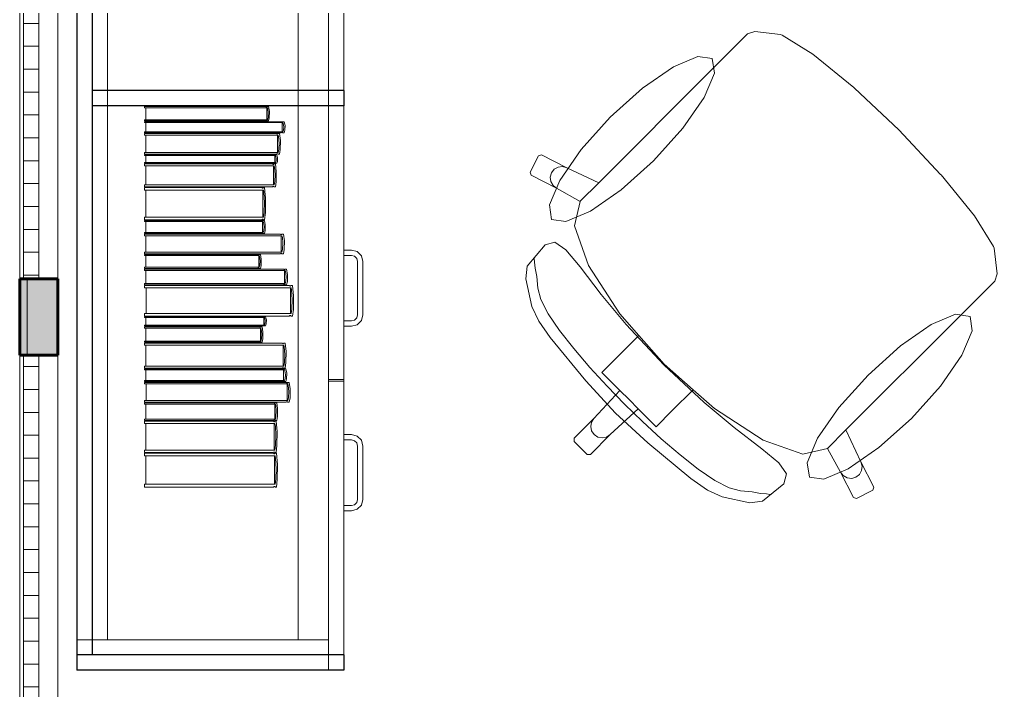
# Model space of a CAD drawing. Header units: inches. Extents: x -19 to 5698, y -728 to 92.
# Drawn here: x 219.22 to 220.517, y 13.586 to 14.465 of the extents above; entities that cross this region are included whole.
import ezdxf

# ---------------------------------------------------------------- set-up
doc = ezdxf.new("R2010")
doc.units = ezdxf.units.IN
doc.header["$MEASUREMENT"] = 0
doc.set_wipeout_variables(frame=1)
doc.linetypes.add('Wipeout_Contour', pattern=[1, 0, -1])
for name, color, linetype in [('02 _ ARQ _ ZON _ Espacio.3D', 7, 'Continuous'), ('Acabado - Muros', 7, 'Continuous'), ('Interior - Mobiliario', 7, 'Continuous')]:
    doc.layers.add(name, color=color, linetype=linetype)
pattern_1 = [(0, (185.000038, 1e-08), (0, 0.030000001), [])]

msp = doc.modelspace()

# ---------------------------------------------------------------- linework, layer by layer
at = {"layer": '02 _ ARQ _ ZON _ Espacio.3D', "color": 254, "linetype": 'Continuous', "lineweight": 0, "flags": 128}
msp.add_lwpolyline([(212.17, 7.7005), (212.2252, 7.7005), (212.225, 6.2005), (216.8495, 6.1997), (216.8495, 7.6997), (217.0795, 7.6996), (217.0796, 7.6996), (217.0795, 7.35), (219.2295, 7.35), (219.2295, 17.15), (215.57, 17.15), (215.57, 16.9), (215.57, 16.5), (215.07, 16.5), (215.07, 16.9), (215.07, 17.3496), (212.17, 17.3496)], close=True, dxfattribs=at)
msp.add_lwpolyline([(229.07, 16.9), (228.27, 16.9), (228.27, 17.35), (222.6196, 17.35), (222.6196, 17.15), (222.6196, 16.5), (222.0196, 16.5), (222.0196, 17.15), (219.27, 17.15), (219.27, 7.35), (221.87, 7.35), (221.87, 7.7), (222.07, 7.7), (222.07, 8.1), (222.57, 8.1), (222.57, 7.7), (222.77, 7.7), (222.77, 7.2), (222.27, 7.2), (222.27, 4.9463)], dxfattribs=at)
at = {"layer": 'Interior - Mobiliario', "color": 175, "linetype": 'Continuous', "lineweight": 13}
for p, q in [((219.315, 15.0919), (219.315, 13.6319)), ((219.625, 13.6319), (219.625, 15.0919)), ((220.1744, 14.4465), (220.1524, 14.4245)), ((220.1837, 14.4494), (220.1744, 14.4465)), ((220.2176, 14.4454), (220.1837, 14.4494)), ((220.2197, 14.4445), (220.2176, 14.4454)), ((220.2598, 14.4196), (220.2197, 14.4445)), ((220.1524, 14.4245), (220.1269, 14.399)), ((220.3134, 14.376), (220.2598, 14.4196)), ((220.1269, 14.399), (219.9791, 14.2512)), ((220.3143, 14.3753), (220.3134, 14.376)), ((220.3726, 14.3205), (220.3143, 14.3753)), ((219.5455, 14.3365), (219.5447, 14.3337)), ((219.5459, 14.3422), (219.5455, 14.3365)), ((219.5463, 14.3322), (219.5472, 14.3363)), ((219.5472, 14.3363), (219.5474, 14.3446)), ((219.5447, 14.3337), (219.3837, 14.3337)), ((219.3837, 14.3337), (219.3837, 14.3322)), ((219.3837, 14.3322), (219.5428, 14.3322)), ((219.5626, 14.3312), (219.3837, 14.3312)), ((219.3837, 14.3312), (219.3837, 14.3301)), ((219.3837, 14.3301), (219.5648, 14.3301)), ((219.3855, 14.3301), (219.3855, 14.3179)), ((219.5428, 14.3322), (219.5429, 14.3323)), ((219.5429, 14.3323), (219.5431, 14.3324)), ((219.5431, 14.3324), (219.5433, 14.3325)), ((219.5433, 14.3325), (219.5436, 14.3325)), ((219.5436, 14.3325), (219.5438, 14.3325)), ((219.5438, 14.3325), (219.5441, 14.3325)), ((219.5441, 14.3325), (219.5443, 14.3324)), ((219.5443, 14.3324), (219.5445, 14.3323)), ((219.5445, 14.3323), (219.5446, 14.3322)), ((219.5446, 14.3322), (219.5463, 14.3322)), ((219.5627, 14.3312), (219.5626, 14.3312)), ((219.5629, 14.3311), (219.5627, 14.3312)), ((219.5632, 14.331), (219.5629, 14.3311)), ((219.5634, 14.331), (219.5632, 14.331)), ((219.5637, 14.331), (219.5634, 14.331)), ((219.564, 14.331), (219.5637, 14.331)), ((219.5639, 14.3179), (219.5639, 14.3301)), ((219.5642, 14.3311), (219.564, 14.331)), ((219.5645, 14.3311), (219.5642, 14.3311)), ((219.5646, 14.3312), (219.5645, 14.3311)), ((219.5666, 14.3312), (219.5646, 14.3312)), ((219.5648, 14.3301), (219.5653, 14.329)), ((219.5653, 14.329), (219.5661, 14.3245)), ((219.5661, 14.3245), (219.5656, 14.32)), ((219.5678, 14.3264), (219.5666, 14.3312)), ((219.5676, 14.3199), (219.5678, 14.3264)), ((219.5648, 14.3179), (219.3837, 14.3179)), ((219.3837, 14.3179), (219.3837, 14.3167)), ((219.3837, 14.3167), (219.5626, 14.3167)), ((219.5567, 14.3157), (219.3837, 14.3157)), ((219.3837, 14.3157), (219.3837, 14.3135)), ((219.3837, 14.3135), (219.5588, 14.3135)), ((219.5579, 14.3135), (219.3854, 14.3135)), ((219.3854, 14.3135), (219.3854, 14.2909)), ((219.5568, 14.3156), (219.5567, 14.3157)), ((219.557, 14.3154), (219.5568, 14.3156)), ((219.5573, 14.3153), (219.557, 14.3154)), ((219.5575, 14.3153), (219.5573, 14.3153)), ((219.5578, 14.3153), (219.5575, 14.3153)), ((219.558, 14.3153), (219.5578, 14.3153)), ((219.5579, 14.2909), (219.5579, 14.3135)), ((219.5583, 14.3154), (219.558, 14.3153)), ((219.5585, 14.3156), (219.5583, 14.3154)), ((219.5587, 14.3157), (219.5585, 14.3156)), ((219.5606, 14.3157), (219.5587, 14.3157)), ((219.5588, 14.3135), (219.5593, 14.3115)), ((219.5593, 14.3115), (219.5601, 14.3032)), ((219.5618, 14.3067), (219.5606, 14.3157)), ((219.5626, 14.3167), (219.5627, 14.3168)), ((219.5627, 14.3168), (219.563, 14.3169)), ((219.563, 14.3169), (219.5632, 14.3169)), ((219.5632, 14.3169), (219.5635, 14.3169)), ((219.5635, 14.3169), (219.5638, 14.3169)), ((219.5638, 14.3169), (219.564, 14.3169)), ((219.564, 14.3169), (219.5643, 14.3168)), ((219.5643, 14.3168), (219.5645, 14.3168)), ((219.5645, 14.3168), (219.5646, 14.3167)), ((219.5646, 14.3167), (219.5666, 14.3167)), ((219.5656, 14.32), (219.5648, 14.3179)), ((219.5666, 14.3167), (219.5676, 14.3199)), ((220.3726, 14.3205), (220.4274, 14.2621)), ((219.5601, 14.3032), (219.5596, 14.295)), ((219.5616, 14.2947), (219.5618, 14.3067)), ((219.5588, 14.2909), (219.3837, 14.2909)), ((219.3837, 14.2909), (219.3837, 14.2888)), ((219.3837, 14.2888), (219.5567, 14.2888)), ((219.5531, 14.2878), (219.3837, 14.2878)), ((219.3837, 14.2878), (219.3837, 14.2869)), ((219.3837, 14.2869), (219.5552, 14.2869)), ((219.3854, 14.2909), (219.5579, 14.2909)), ((219.3854, 14.2869), (219.3854, 14.2775)), ((219.5532, 14.2877), (219.5531, 14.2878)), ((219.5534, 14.2877), (219.5532, 14.2877)), ((219.5537, 14.2876), (219.5534, 14.2877)), ((219.5539, 14.2876), (219.5537, 14.2876)), ((219.5542, 14.2876), (219.5539, 14.2876)), ((219.5544, 14.2876), (219.5542, 14.2876)), ((219.5543, 14.2775), (219.5543, 14.2869)), ((219.5547, 14.2876), (219.5544, 14.2876)), ((219.5549, 14.2877), (219.5547, 14.2876)), ((219.5551, 14.2878), (219.5549, 14.2877)), ((219.5569, 14.2878), (219.5551, 14.2878)), ((219.5552, 14.2869), (219.5557, 14.286)), ((219.5557, 14.286), (219.5564, 14.2826)), ((219.5567, 14.2888), (219.5568, 14.2889)), ((219.5568, 14.2889), (219.5571, 14.2891)), ((219.5581, 14.2841), (219.5569, 14.2878)), ((219.5571, 14.2891), (219.5573, 14.2892)), ((219.5573, 14.2892), (219.5576, 14.2892)), ((219.5576, 14.2892), (219.5578, 14.2892)), ((219.5578, 14.2892), (219.5581, 14.2892)), ((219.5579, 14.2791), (219.5581, 14.2841)), ((219.5581, 14.2892), (219.5583, 14.289)), ((219.5583, 14.289), (219.5586, 14.2889)), ((219.5586, 14.2889), (219.5587, 14.2888)), ((219.5587, 14.2888), (219.5606, 14.2888)), ((219.5596, 14.295), (219.5588, 14.2909)), ((219.5606, 14.2888), (219.5616, 14.2947)), ((219.9002, 14.2864), (219.8893, 14.2651)), ((219.9042, 14.2877), (219.9002, 14.2864)), ((219.9373, 14.2708), (219.9042, 14.2877)), ((219.5552, 14.2775), (219.3837, 14.2775)), ((219.3837, 14.2775), (219.3837, 14.2767)), ((219.3837, 14.2767), (219.5531, 14.2767)), ((219.5515, 14.2757), (219.3837, 14.2757)), ((219.3837, 14.2757), (219.3837, 14.2733)), ((219.3837, 14.2733), (219.5535, 14.2733)), ((219.3854, 14.2733), (219.3854, 14.2482)), ((219.5516, 14.2755), (219.5515, 14.2757)), ((219.5518, 14.2754), (219.5516, 14.2755)), ((219.552, 14.2752), (219.5518, 14.2754)), ((219.5523, 14.2752), (219.552, 14.2752)), ((219.5525, 14.2752), (219.5523, 14.2752)), ((219.5528, 14.2752), (219.5525, 14.2752)), ((219.5527, 14.2482), (219.5527, 14.2733)), ((219.553, 14.2753), (219.5528, 14.2752)), ((219.5533, 14.2755), (219.553, 14.2753)), ((219.5531, 14.2767), (219.5533, 14.2767)), ((219.5533, 14.2767), (219.5535, 14.2768)), ((219.5534, 14.2757), (219.5533, 14.2755)), ((219.5553, 14.2757), (219.5534, 14.2757)), ((219.5535, 14.2768), (219.5537, 14.2768)), ((219.5535, 14.2733), (219.5541, 14.271)), ((219.5537, 14.2768), (219.554, 14.2768)), ((219.554, 14.2768), (219.5542, 14.2768)), ((219.5541, 14.271), (219.5548, 14.2619)), ((219.5542, 14.2768), (219.5545, 14.2768)), ((219.5545, 14.2768), (219.5547, 14.2768)), ((219.5547, 14.2768), (219.555, 14.2767)), ((219.555, 14.2767), (219.5551, 14.2767)), ((219.5551, 14.2767), (219.5569, 14.2767)), ((219.556, 14.2792), (219.5552, 14.2775)), ((219.5564, 14.2657), (219.5553, 14.2757)), ((219.5564, 14.2826), (219.556, 14.2792)), ((219.5569, 14.2767), (219.5579, 14.2791)), ((219.9258, 14.2717), (219.9207, 14.2689)), ((219.9317, 14.2724), (219.9258, 14.2717)), ((219.9373, 14.2708), (219.9317, 14.2724)), ((219.9791, 14.2512), (219.9373, 14.2708)), ((219.5548, 14.2619), (219.5543, 14.2527)), ((219.5562, 14.2524), (219.5564, 14.2657)), ((219.8893, 14.2651), (219.8907, 14.261)), ((219.8907, 14.261), (219.9238, 14.244)), ((219.9171, 14.2643), (219.9156, 14.2586)), ((219.9156, 14.2586), (219.9163, 14.2528)), ((219.9207, 14.2689), (219.9171, 14.2643)), ((220.4274, 14.2621), (220.4281, 14.2613)), ((220.4281, 14.2613), (220.4717, 14.2076)), ((219.5535, 14.2482), (219.3837, 14.2482)), ((219.3837, 14.2482), (219.3837, 14.2458)), ((219.3837, 14.2458), (219.5515, 14.2458)), ((219.5376, 14.2448), (219.3837, 14.2448)), ((219.3837, 14.2448), (219.3837, 14.2414)), ((219.5377, 14.2447), (219.5376, 14.2448)), ((219.5379, 14.2444), (219.5377, 14.2447)), ((219.5393, 14.2446), (219.5391, 14.2444)), ((219.5394, 14.2448), (219.5393, 14.2446)), ((219.5411, 14.2448), (219.5394, 14.2448)), ((219.5422, 14.2308), (219.5411, 14.2448)), ((219.5515, 14.2458), (219.5516, 14.246)), ((219.5516, 14.246), (219.5519, 14.2462)), ((219.5519, 14.2462), (219.5521, 14.2463)), ((219.5521, 14.2463), (219.5523, 14.2463)), ((219.5523, 14.2463), (219.5526, 14.2463)), ((219.5526, 14.2463), (219.5528, 14.2462)), ((219.5528, 14.2462), (219.5531, 14.2461)), ((219.5531, 14.2461), (219.5533, 14.2459)), ((219.5533, 14.2459), (219.5534, 14.2458)), ((219.5534, 14.2458), (219.5553, 14.2458)), ((219.5543, 14.2527), (219.5535, 14.2482)), ((219.5553, 14.2458), (219.5562, 14.2524)), ((219.9163, 14.2528), (219.9192, 14.2477)), ((219.9192, 14.2477), (219.9238, 14.244)), ((219.9548, 14.2269), (219.9791, 14.2512)), ((219.3837, 14.2414), (219.5395, 14.2414)), ((219.3852, 14.2414), (219.3852, 14.206)), ((219.5382, 14.2442), (219.5379, 14.2444)), ((219.5384, 14.2441), (219.5382, 14.2442)), ((219.5386, 14.2441), (219.5384, 14.2441)), ((219.5388, 14.2442), (219.5386, 14.2441)), ((219.5387, 14.206), (219.5387, 14.2414)), ((219.5391, 14.2444), (219.5388, 14.2442)), ((219.5395, 14.2414), (219.54, 14.2382)), ((219.54, 14.2382), (219.5407, 14.2253)), ((219.9238, 14.244), (219.9548, 14.2267)), ((219.5407, 14.2253), (219.5403, 14.2123)), ((219.542, 14.2119), (219.5422, 14.2308)), ((219.9548, 14.2267), (219.9473, 14.1948)), ((219.9548, 14.2269), (219.9548, 14.2267)), ((219.5395, 14.206), (219.3837, 14.206)), ((219.3837, 14.206), (219.3837, 14.2026)), ((219.5403, 14.2123), (219.5395, 14.206)), ((219.5411, 14.2026), (219.542, 14.2119)), ((220.4717, 14.2076), (220.4966, 14.1676)), ((219.3837, 14.2026), (219.5376, 14.2026)), ((219.5373, 14.2016), (219.3837, 14.2016)), ((219.3837, 14.2016), (219.3837, 14.2003)), ((219.3837, 14.2003), (219.5391, 14.2003)), ((219.3852, 14.2003), (219.3852, 14.186)), ((219.5374, 14.2016), (219.5373, 14.2016)), ((219.5376, 14.2015), (219.5374, 14.2016)), ((219.5376, 14.2026), (219.5378, 14.2029)), ((219.5378, 14.2014), (219.5376, 14.2015)), ((219.5378, 14.2029), (219.538, 14.2031)), ((219.538, 14.2014), (219.5378, 14.2014)), ((219.538, 14.2031), (219.5382, 14.2033)), ((219.5382, 14.2013), (219.538, 14.2014)), ((219.5382, 14.2033), (219.5384, 14.2033)), ((219.5385, 14.2014), (219.5382, 14.2013)), ((219.5384, 14.2033), (219.5387, 14.2033)), ((219.5384, 14.186), (219.5384, 14.2003)), ((219.5387, 14.2014), (219.5385, 14.2014)), ((219.5387, 14.2033), (219.5389, 14.2032)), ((219.5389, 14.2015), (219.5387, 14.2014)), ((219.5389, 14.2032), (219.5391, 14.2031)), ((219.539, 14.2016), (219.5389, 14.2015)), ((219.5407, 14.2016), (219.539, 14.2016)), ((219.5391, 14.2031), (219.5393, 14.2028)), ((219.5391, 14.2003), (219.5396, 14.199)), ((219.5393, 14.2028), (219.5394, 14.2026)), ((219.5394, 14.2026), (219.5411, 14.2026)), ((219.5396, 14.199), (219.5403, 14.1938)), ((219.5403, 14.1938), (219.5399, 14.1886)), ((219.5418, 14.196), (219.5407, 14.2016)), ((219.5416, 14.1884), (219.5418, 14.196)), ((219.9473, 14.1948), (219.9657, 14.1428)), ((219.5391, 14.186), (219.3837, 14.186)), ((219.3837, 14.186), (219.3837, 14.1846)), ((219.3837, 14.1846), (219.5373, 14.1846)), ((219.5617, 14.1836), (219.3837, 14.1836)), ((219.3837, 14.1836), (219.3837, 14.1816)), ((219.3837, 14.1816), (219.5638, 14.1816)), ((219.3855, 14.1816), (219.3855, 14.16)), ((219.5373, 14.1846), (219.5374, 14.1847)), ((219.5374, 14.1847), (219.5376, 14.1848)), ((219.5376, 14.1848), (219.5378, 14.1849)), ((219.5378, 14.1849), (219.5381, 14.1849)), ((219.5381, 14.1849), (219.5383, 14.1849)), ((219.5383, 14.1849), (219.5385, 14.1849)), ((219.5385, 14.1849), (219.5387, 14.1848)), ((219.5387, 14.1848), (219.5389, 14.1847)), ((219.5389, 14.1847), (219.539, 14.1846)), ((219.539, 14.1846), (219.5407, 14.1846)), ((219.5399, 14.1886), (219.5391, 14.186)), ((219.5407, 14.1846), (219.5416, 14.1884)), ((219.5618, 14.1835), (219.5617, 14.1836)), ((219.562, 14.1834), (219.5618, 14.1835)), ((219.5622, 14.1833), (219.562, 14.1834)), ((219.5625, 14.1832), (219.5622, 14.1833)), ((219.5628, 14.1832), (219.5625, 14.1832)), ((219.563, 14.1833), (219.5628, 14.1832)), ((219.5629, 14.16), (219.5629, 14.1816)), ((219.5633, 14.1834), (219.563, 14.1833)), ((219.5635, 14.1835), (219.5633, 14.1834)), ((219.5637, 14.1836), (219.5635, 14.1835)), ((219.5657, 14.1836), (219.5637, 14.1836)), ((219.5638, 14.1816), (219.5644, 14.1797)), ((219.5669, 14.1751), (219.5657, 14.1836)), ((219.5644, 14.1797), (219.5651, 14.1718)), ((219.5651, 14.1718), (219.5647, 14.1639)), ((219.5666, 14.1636), (219.5669, 14.1751)), ((219.9087, 14.1696), (219.8855, 14.1418)), ((219.9216, 14.1731), (219.9087, 14.1696)), ((219.9359, 14.163), (219.9216, 14.1731)), ((220.4966, 14.1676), (220.4975, 14.1655)), ((219.5638, 14.16), (219.3837, 14.16)), ((219.3837, 14.16), (219.3837, 14.158)), ((219.3837, 14.158), (219.5617, 14.158)), ((219.5323, 14.157), (219.3837, 14.157)), ((219.3837, 14.157), (219.3837, 14.1555)), ((219.3837, 14.1555), (219.5341, 14.1555)), ((219.3852, 14.1555), (219.3852, 14.1403)), ((219.5324, 14.1569), (219.5323, 14.157)), ((219.5326, 14.1568), (219.5324, 14.1569)), ((219.5328, 14.1567), (219.5326, 14.1568)), ((219.533, 14.1567), (219.5328, 14.1567)), ((219.5332, 14.1567), (219.533, 14.1567)), ((219.5334, 14.1567), (219.5332, 14.1567)), ((219.5333, 14.1403), (219.5333, 14.1555)), ((219.5336, 14.1568), (219.5334, 14.1567)), ((219.5338, 14.1569), (219.5336, 14.1568)), ((219.534, 14.157), (219.5338, 14.1569)), ((219.5356, 14.157), (219.534, 14.157)), ((219.5341, 14.1555), (219.5345, 14.1542)), ((219.5345, 14.1542), (219.5352, 14.1486)), ((219.5366, 14.1509), (219.5356, 14.157)), ((219.5617, 14.158), (219.5618, 14.1581)), ((219.5618, 14.1581), (219.562, 14.1583)), ((219.562, 14.1583), (219.5623, 14.1584)), ((219.5623, 14.1584), (219.5626, 14.1584)), ((219.5626, 14.1584), (219.5628, 14.1584)), ((219.5628, 14.1584), (219.5631, 14.1584)), ((219.5631, 14.1584), (219.5633, 14.1583)), ((219.5633, 14.1583), (219.5636, 14.1581)), ((219.5636, 14.1581), (219.5637, 14.158)), ((219.5637, 14.158), (219.5657, 14.158)), ((219.5647, 14.1639), (219.5638, 14.16)), ((219.5657, 14.158), (219.5666, 14.1636)), ((219.655, 14.1629), (219.645, 14.1629)), ((219.645, 14.1629), (219.645, 14.1559)), ((219.645, 14.1559), (219.655, 14.1559)), ((219.6625, 14.1609), (219.655, 14.1629)), ((219.655, 14.1559), (219.659, 14.1548)), ((219.659, 14.1548), (219.6619, 14.1519)), ((219.668, 14.1554), (219.6625, 14.1609)), ((219.67, 14.1479), (219.668, 14.1554)), ((219.9546, 14.1408), (219.9359, 14.163)), ((220.4975, 14.1655), (220.5015, 14.1315)), ((219.5348, 14.143), (219.5341, 14.1403)), ((219.5352, 14.1486), (219.5348, 14.143)), ((219.5356, 14.1388), (219.5364, 14.1428)), ((219.5364, 14.1428), (219.5366, 14.1509)), ((219.6619, 14.1519), (219.663, 14.1479)), ((219.663, 14.1479), (219.663, 14.0779)), ((219.67, 14.0779), (219.67, 14.1479)), ((219.8855, 14.1418), (219.8836, 14.125)), ((219.8951, 14.1471), (219.8943, 14.1516)), ((219.8959, 14.139), (219.8951, 14.1471)), ((219.9657, 14.1428), (220.007, 14.079)), ((219.5341, 14.1403), (219.3837, 14.1403)), ((219.3837, 14.1403), (219.3837, 14.1388)), ((219.3837, 14.1388), (219.5323, 14.1388)), ((219.5658, 14.1378), (219.3837, 14.1378)), ((219.3837, 14.1378), (219.3837, 14.1362)), ((219.3837, 14.1362), (219.568, 14.1362)), ((219.3855, 14.1362), (219.3855, 14.119)), ((219.5323, 14.1388), (219.5324, 14.1389)), ((219.5324, 14.1389), (219.5326, 14.139)), ((219.5326, 14.139), (219.5328, 14.1391)), ((219.5328, 14.1391), (219.533, 14.1391)), ((219.533, 14.1391), (219.5333, 14.1391)), ((219.5333, 14.1391), (219.5335, 14.1391)), ((219.5335, 14.1391), (219.5337, 14.139)), ((219.5337, 14.139), (219.5339, 14.1389)), ((219.5339, 14.1389), (219.534, 14.1388)), ((219.534, 14.1388), (219.5356, 14.1388)), ((219.5659, 14.1377), (219.5658, 14.1378)), ((219.5662, 14.1376), (219.5659, 14.1377)), ((219.5664, 14.1375), (219.5662, 14.1376)), ((219.5667, 14.1375), (219.5664, 14.1375)), ((219.567, 14.1375), (219.5667, 14.1375)), ((219.5672, 14.1375), (219.567, 14.1375)), ((219.5671, 14.119), (219.5671, 14.1362)), ((219.5675, 14.1376), (219.5672, 14.1375)), ((219.5677, 14.1377), (219.5675, 14.1376)), ((219.5679, 14.1378), (219.5677, 14.1377)), ((219.5699, 14.1378), (219.5679, 14.1378)), ((219.568, 14.1362), (219.5686, 14.1346)), ((219.5686, 14.1346), (219.5694, 14.1283)), ((219.5694, 14.1283), (219.5689, 14.1221)), ((219.5712, 14.131), (219.5699, 14.1378)), ((219.5709, 14.1218), (219.5712, 14.131)), ((219.898, 14.1283), (219.8959, 14.139)), ((219.8991, 14.1129), (219.898, 14.1283)), ((219.9825, 14.1046), (219.9546, 14.1408)), ((220.5015, 14.1315), (220.4986, 14.1222)), ((219.568, 14.119), (219.3837, 14.119)), ((219.3837, 14.119), (219.3837, 14.1174)), ((219.3837, 14.1174), (219.5658, 14.1174)), ((219.5734, 14.1164), (219.3837, 14.1164)), ((219.3837, 14.1164), (219.3837, 14.1131)), ((219.5658, 14.1174), (219.566, 14.1175)), ((219.566, 14.1175), (219.5662, 14.1176)), ((219.5662, 14.1176), (219.5665, 14.1177)), ((219.5665, 14.1177), (219.5667, 14.1177)), ((219.5667, 14.1177), (219.567, 14.1177)), ((219.567, 14.1177), (219.5673, 14.1176)), ((219.5673, 14.1176), (219.5675, 14.1176)), ((219.5675, 14.1176), (219.5678, 14.1174)), ((219.5678, 14.1174), (219.5679, 14.1174)), ((219.5679, 14.1174), (219.5699, 14.1174)), ((219.5689, 14.1221), (219.568, 14.119)), ((219.5699, 14.1174), (219.5709, 14.1218)), ((219.5735, 14.1162), (219.5734, 14.1164)), ((219.5738, 14.116), (219.5735, 14.1162)), ((219.574, 14.1158), (219.5738, 14.116)), ((219.5743, 14.1157), (219.574, 14.1158)), ((219.5746, 14.1157), (219.5743, 14.1157)), ((219.5749, 14.1158), (219.5746, 14.1157)), ((219.5752, 14.1159), (219.5749, 14.1158)), ((219.5754, 14.1161), (219.5752, 14.1159)), ((219.5756, 14.1164), (219.5754, 14.1161)), ((219.5777, 14.1164), (219.5756, 14.1164)), ((219.579, 14.103), (219.5777, 14.1164)), ((219.8836, 14.125), (219.8914, 14.0889)), ((220.4986, 14.1222), (220.4767, 14.1003)), ((219.3837, 14.1131), (219.5757, 14.1131)), ((219.3856, 14.1131), (219.3856, 14.0795)), ((219.5748, 14.0795), (219.5748, 14.1131)), ((219.5757, 14.1131), (219.5763, 14.1101)), ((219.5763, 14.1101), (219.5771, 14.0978)), ((219.5787, 14.0851), (219.579, 14.103)), ((219.903, 14.0981), (219.8991, 14.1129)), ((220.0152, 14.0653), (219.9825, 14.1046)), ((219.5771, 14.0978), (219.5766, 14.0855)), ((219.8914, 14.0889), (219.9004, 14.0697)), ((219.913, 14.0793), (219.903, 14.0981)), ((220.4767, 14.1003), (220.4512, 14.0748)), ((219.5757, 14.0795), (219.3837, 14.0795)), ((219.3837, 14.0795), (219.3837, 14.0763)), ((219.3837, 14.0763), (219.5734, 14.0763)), ((219.5734, 14.0763), (219.5736, 14.0765)), ((219.5736, 14.0765), (219.5738, 14.0767)), ((219.5738, 14.0767), (219.5741, 14.0769)), ((219.5741, 14.0769), (219.5744, 14.077)), ((219.5744, 14.077), (219.5747, 14.077)), ((219.5747, 14.077), (219.5749, 14.0769)), ((219.5749, 14.0769), (219.5752, 14.0767)), ((219.5752, 14.0767), (219.5755, 14.0765)), ((219.5755, 14.0765), (219.5756, 14.0763)), ((219.5756, 14.0763), (219.5777, 14.0763)), ((219.5766, 14.0855), (219.5757, 14.0795)), ((219.5777, 14.0763), (219.5787, 14.0851)), ((219.663, 14.0779), (219.6619, 14.0739)), ((219.668, 14.0704), (219.67, 14.0779)), ((219.9278, 14.0575), (219.913, 14.0793)), ((220.007, 14.079), (220.0318, 14.0508)), ((219.5388, 14.0753), (219.3837, 14.0753)), ((219.3837, 14.0753), (219.3837, 14.0743)), ((219.3837, 14.0743), (219.5407, 14.0743)), ((219.5407, 14.0642), (219.3837, 14.0642)), ((219.3837, 14.0642), (219.3837, 14.0633)), ((219.3837, 14.0633), (219.5388, 14.0633)), ((219.3853, 14.0743), (219.3853, 14.0642)), ((219.5389, 14.0753), (219.5388, 14.0753)), ((219.5388, 14.0633), (219.5389, 14.0633)), ((219.5391, 14.0752), (219.5389, 14.0753)), ((219.5389, 14.0633), (219.5391, 14.0634)), ((219.5393, 14.0751), (219.5391, 14.0752)), ((219.5391, 14.0634), (219.5394, 14.0634)), ((219.5395, 14.0751), (219.5393, 14.0751)), ((219.5394, 14.0634), (219.5396, 14.0635)), ((219.5398, 14.0751), (219.5395, 14.0751)), ((219.5396, 14.0635), (219.5398, 14.0635)), ((219.54, 14.0751), (219.5398, 14.0751)), ((219.5398, 14.0635), (219.5401, 14.0634)), ((219.5399, 14.0642), (219.5399, 14.0743)), ((219.5402, 14.0752), (219.54, 14.0751)), ((219.5401, 14.0634), (219.5403, 14.0634)), ((219.5404, 14.0752), (219.5402, 14.0752)), ((219.5403, 14.0634), (219.5405, 14.0633)), ((219.5406, 14.0753), (219.5404, 14.0752)), ((219.5405, 14.0633), (219.5406, 14.0633)), ((219.5423, 14.0753), (219.5406, 14.0753)), ((219.5406, 14.0633), (219.5423, 14.0633)), ((219.5407, 14.0743), (219.5412, 14.0734)), ((219.5414, 14.066), (219.5407, 14.0642)), ((219.5412, 14.0734), (219.5418, 14.0697)), ((219.5418, 14.0697), (219.5414, 14.066)), ((219.5434, 14.0713), (219.5423, 14.0753)), ((219.5423, 14.0633), (219.5432, 14.0659)), ((219.5432, 14.0659), (219.5434, 14.0713)), ((219.645, 14.0699), (219.645, 14.0629)), ((219.655, 14.0699), (219.645, 14.0699)), ((219.659, 14.0709), (219.655, 14.0699)), ((219.655, 14.0629), (219.6625, 14.0649)), ((219.6619, 14.0739), (219.659, 14.0709)), ((219.6625, 14.0649), (219.668, 14.0704)), ((219.9004, 14.0697), (219.9153, 14.048)), ((220.0647, 14.0125), (220.0152, 14.0653)), ((220.4512, 14.0748), (220.3033, 13.9269)), ((219.5344, 14.0623), (219.3837, 14.0623)), ((219.3837, 14.0623), (219.3837, 14.0606)), ((219.3837, 14.0606), (219.5362, 14.0606)), ((219.3852, 14.0606), (219.3852, 14.0435)), ((219.5345, 14.0622), (219.5344, 14.0623)), ((219.5347, 14.0621), (219.5345, 14.0622)), ((219.5349, 14.062), (219.5347, 14.0621)), ((219.5351, 14.0619), (219.5349, 14.062)), ((219.5353, 14.0619), (219.5351, 14.0619)), ((219.5356, 14.062), (219.5353, 14.0619)), ((219.5355, 14.0435), (219.5355, 14.0606)), ((219.5358, 14.062), (219.5356, 14.062)), ((219.536, 14.0622), (219.5358, 14.062)), ((219.5361, 14.0623), (219.536, 14.0622)), ((219.5378, 14.0623), (219.5361, 14.0623)), ((219.5362, 14.0606), (219.5367, 14.0591)), ((219.5367, 14.0591), (219.5373, 14.0528)), ((219.5373, 14.0528), (219.5369, 14.0466)), ((219.5388, 14.0555), (219.5378, 14.0623)), ((219.5386, 14.0464), (219.5388, 14.0555)), ((219.645, 14.0629), (219.655, 14.0629)), ((219.9464, 14.0336), (219.9278, 14.0575)), ((220.0318, 14.0508), (220.0044, 14.0235)), ((220.0318, 14.0508), (220.0651, 14.013)), ((219.5362, 14.0435), (219.3837, 14.0435)), ((219.3837, 14.0435), (219.3837, 14.0419)), ((219.3837, 14.0419), (219.5344, 14.0419)), ((219.564, 14.0409), (219.3837, 14.0409)), ((219.3837, 14.0409), (219.3837, 14.0383)), ((219.3837, 14.0383), (219.5662, 14.0383)), ((219.3855, 14.0383), (219.3855, 14.0107)), ((219.5344, 14.0419), (219.5345, 14.042)), ((219.5345, 14.042), (219.5347, 14.0421)), ((219.5347, 14.0421), (219.5349, 14.0422)), ((219.5349, 14.0422), (219.5352, 14.0422)), ((219.5352, 14.0422), (219.5354, 14.0422)), ((219.5354, 14.0422), (219.5356, 14.0422)), ((219.5356, 14.0422), (219.5358, 14.0421)), ((219.5358, 14.0421), (219.536, 14.042)), ((219.536, 14.042), (219.5361, 14.0419)), ((219.5361, 14.0419), (219.5378, 14.0419)), ((219.5369, 14.0466), (219.5362, 14.0435)), ((219.5378, 14.0419), (219.5386, 14.0464)), ((219.5641, 14.0408), (219.564, 14.0409)), ((219.5643, 14.0406), (219.5641, 14.0408)), ((219.5645, 14.0404), (219.5643, 14.0406)), ((219.5648, 14.0403), (219.5645, 14.0404)), ((219.5651, 14.0403), (219.5648, 14.0403)), ((219.5654, 14.0404), (219.5651, 14.0403)), ((219.5652, 14.0107), (219.5652, 14.0383)), ((219.5656, 14.0405), (219.5654, 14.0404)), ((219.5659, 14.0407), (219.5656, 14.0405)), ((219.566, 14.0409), (219.5659, 14.0407)), ((219.568, 14.0409), (219.566, 14.0409)), ((219.5662, 14.0383), (219.5667, 14.0358)), ((219.5692, 14.0299), (219.568, 14.0409)), ((219.9153, 14.048), (219.9621, 13.9913)), ((219.5667, 14.0358), (219.5675, 14.0257)), ((219.5675, 14.0257), (219.567, 14.0156)), ((219.569, 14.0153), (219.5692, 14.0299)), ((219.9676, 14.0089), (219.9464, 14.0336)), ((219.567, 14.0156), (219.5662, 14.0107)), ((219.568, 14.0081), (219.569, 14.0153)), ((220.0044, 14.0235), (219.9833, 14.0023)), ((220.0647, 14.0125), (220.1174, 13.963)), ((220.103, 13.9797), (220.0651, 14.013)), ((219.5662, 14.0107), (219.3837, 14.0107)), ((219.3837, 14.0107), (219.3837, 14.0081)), ((219.3837, 14.0081), (219.564, 14.0081)), ((219.5648, 14.0071), (219.3837, 14.0071)), ((219.3837, 14.0071), (219.3837, 14.0057)), ((219.3837, 14.0057), (219.567, 14.0057)), ((219.3855, 14.0057), (219.3855, 13.9917)), ((219.564, 14.0081), (219.5641, 14.0083)), ((219.5641, 14.0083), (219.5643, 14.0084)), ((219.5643, 14.0084), (219.5646, 14.0086)), ((219.5646, 14.0086), (219.5649, 14.0086)), ((219.5649, 14.007), (219.5648, 14.0071)), ((219.5649, 14.0086), (219.5651, 14.0086)), ((219.5651, 14.0069), (219.5649, 14.007)), ((219.5651, 14.0086), (219.5654, 14.0085)), ((219.5653, 14.0068), (219.5651, 14.0069)), ((219.5656, 14.0068), (219.5653, 14.0068)), ((219.5654, 14.0085), (219.5657, 14.0084)), ((219.5659, 14.0068), (219.5656, 14.0068)), ((219.5657, 14.0084), (219.5659, 14.0082)), ((219.5659, 14.0082), (219.566, 14.0081)), ((219.5662, 14.0068), (219.5659, 14.0068)), ((219.566, 14.0081), (219.568, 14.0081)), ((219.566, 13.9917), (219.566, 14.0057)), ((219.5664, 14.0069), (219.5662, 14.0068)), ((219.5667, 14.007), (219.5664, 14.0069)), ((219.5668, 14.0071), (219.5667, 14.007)), ((219.5688, 14.0071), (219.5668, 14.0071)), ((219.567, 14.0057), (219.5675, 14.0045)), ((219.5675, 14.0045), (219.5683, 13.9993)), ((219.5683, 13.9993), (219.5678, 13.9942)), ((219.5701, 14.0015), (219.5688, 14.0071)), ((219.5698, 13.994), (219.5701, 14.0015)), ((219.9901, 13.9843), (219.9676, 14.0089)), ((219.9833, 14.0023), (220.0069, 13.9787)), ((219.567, 13.9917), (219.3837, 13.9917)), ((219.3837, 13.9917), (219.3837, 13.9903)), ((219.3837, 13.9903), (219.5648, 13.9903)), ((219.5692, 13.9893), (219.3837, 13.9893)), ((219.3837, 13.9893), (219.3837, 13.9873)), ((219.3837, 13.9873), (219.5715, 13.9873)), ((219.3856, 13.9873), (219.3856, 13.9656)), ((219.5648, 13.9903), (219.5649, 13.9904)), ((219.5649, 13.9904), (219.5651, 13.9905)), ((219.5651, 13.9905), (219.5654, 13.9906)), ((219.5654, 13.9906), (219.5657, 13.9906)), ((219.5657, 13.9906), (219.566, 13.9906)), ((219.566, 13.9906), (219.5662, 13.9906)), ((219.5662, 13.9906), (219.5665, 13.9905)), ((219.5665, 13.9905), (219.5667, 13.9904)), ((219.5667, 13.9904), (219.5668, 13.9903)), ((219.5668, 13.9903), (219.5688, 13.9903)), ((219.5678, 13.9942), (219.567, 13.9917)), ((219.5688, 13.9903), (219.5698, 13.994)), ((219.5693, 13.9892), (219.5692, 13.9893)), ((219.5695, 13.9891), (219.5693, 13.9892)), ((219.5698, 13.989), (219.5695, 13.9891)), ((219.5701, 13.9889), (219.5698, 13.989)), ((219.5704, 13.9889), (219.5701, 13.9889)), ((219.5706, 13.9889), (219.5704, 13.9889)), ((219.5705, 13.9656), (219.5705, 13.9873)), ((219.5709, 13.989), (219.5706, 13.9889)), ((219.5711, 13.9892), (219.5709, 13.989)), ((219.5713, 13.9893), (219.5711, 13.9892)), ((219.5734, 13.9893), (219.5713, 13.9893)), ((219.5715, 13.9873), (219.572, 13.9853)), ((219.572, 13.9853), (219.5728, 13.9774)), ((219.5746, 13.9807), (219.5734, 13.9893)), ((219.645, 13.9929), (219.625, 13.9929)), ((219.645, 13.9909), (219.625, 13.9909)), ((219.9621, 13.9913), (220.0012, 13.9491)), ((219.5728, 13.9774), (219.5723, 13.9695)), ((219.5744, 13.9692), (219.5746, 13.9807)), ((220.0069, 13.9787), (219.9729, 13.9421)), ((220.0129, 13.9608), (219.9901, 13.9843)), ((220.0069, 13.9787), (220.0189, 13.9667)), ((220.103, 13.9797), (220.0756, 13.9523)), ((220.1311, 13.9549), (220.103, 13.9797)), ((219.5715, 13.9656), (219.3837, 13.9656)), ((219.3837, 13.9656), (219.3837, 13.9636)), ((219.3837, 13.9636), (219.5692, 13.9636)), ((219.5531, 13.9626), (219.3837, 13.9626)), ((219.3837, 13.9626), (219.3837, 13.9607)), ((219.3837, 13.9607), (219.5551, 13.9607)), ((219.3854, 13.9607), (219.3854, 13.9413)), ((219.5532, 13.9625), (219.5531, 13.9626)), ((219.5534, 13.9623), (219.5532, 13.9625)), ((219.5536, 13.9622), (219.5534, 13.9623)), ((219.5539, 13.9622), (219.5536, 13.9622)), ((219.5541, 13.9622), (219.5539, 13.9622)), ((219.5544, 13.9622), (219.5541, 13.9622)), ((219.5543, 13.9413), (219.5543, 13.9607)), ((219.5546, 13.9623), (219.5544, 13.9622)), ((219.5548, 13.9625), (219.5546, 13.9623)), ((219.555, 13.9626), (219.5548, 13.9625)), ((219.5569, 13.9626), (219.555, 13.9626)), ((219.5551, 13.9607), (219.5557, 13.959)), ((219.558, 13.9549), (219.5569, 13.9626)), ((219.5692, 13.9636), (219.5694, 13.9637)), ((219.5694, 13.9637), (219.5696, 13.9639)), ((219.5696, 13.9639), (219.5699, 13.964)), ((219.5699, 13.964), (219.5701, 13.964)), ((219.5701, 13.964), (219.5704, 13.964)), ((219.5704, 13.964), (219.5707, 13.9639)), ((219.5707, 13.9639), (219.571, 13.9638)), ((219.571, 13.9638), (219.5712, 13.9637)), ((219.5712, 13.9637), (219.5713, 13.9636)), ((219.5713, 13.9636), (219.5734, 13.9636)), ((219.5723, 13.9695), (219.5715, 13.9656)), ((219.5734, 13.9636), (219.5744, 13.9692)), ((220.0129, 13.9608), (220.0364, 13.938)), ((220.0308, 13.9548), (220.0189, 13.9667)), ((220.1174, 13.963), (220.1567, 13.9303)), ((219.5557, 13.959), (219.5564, 13.9519)), ((219.5564, 13.9519), (219.5559, 13.9448)), ((219.5578, 13.9445), (219.558, 13.9549)), ((220.0308, 13.9548), (219.9943, 13.9208)), ((220.0434, 13.91), (220.0012, 13.9491)), ((220.0544, 13.9312), (220.0308, 13.9548)), ((220.0756, 13.9523), (220.0544, 13.9312)), ((220.1949, 13.9135), (220.1311, 13.9549)), ((219.5551, 13.9413), (219.3837, 13.9413)), ((219.3837, 13.9413), (219.3837, 13.9395)), ((219.3837, 13.9395), (219.5531, 13.9395)), ((219.5525, 13.9385), (219.3837, 13.9385)), ((219.3837, 13.9385), (219.3837, 13.9352)), ((219.3837, 13.9352), (219.5546, 13.9352)), ((219.3854, 13.9352), (219.3854, 13.9006)), ((219.5526, 13.9383), (219.5525, 13.9385)), ((219.5528, 13.9381), (219.5526, 13.9383)), ((219.553, 13.9379), (219.5528, 13.9381)), ((219.5533, 13.9378), (219.553, 13.9379)), ((219.5531, 13.9395), (219.5532, 13.9396)), ((219.5532, 13.9396), (219.5534, 13.9397)), ((219.5536, 13.9378), (219.5533, 13.9378)), ((219.5534, 13.9397), (219.5537, 13.9398)), ((219.5538, 13.9379), (219.5536, 13.9378)), ((219.5537, 13.9398), (219.5539, 13.9399)), ((219.5537, 13.9006), (219.5537, 13.9352)), ((219.554, 13.938), (219.5538, 13.9379)), ((219.5539, 13.9399), (219.5542, 13.9399)), ((219.5543, 13.9383), (219.554, 13.938)), ((219.5542, 13.9399), (219.5544, 13.9398)), ((219.5544, 13.9385), (219.5543, 13.9383)), ((219.5544, 13.9398), (219.5547, 13.9397)), ((219.5563, 13.9385), (219.5544, 13.9385)), ((219.5546, 13.9352), (219.5551, 13.9321)), ((219.5547, 13.9397), (219.5549, 13.9396)), ((219.5549, 13.9396), (219.555, 13.9395)), ((219.555, 13.9395), (219.5569, 13.9395)), ((219.5559, 13.9448), (219.5551, 13.9413)), ((219.5574, 13.9248), (219.5563, 13.9385)), ((219.5569, 13.9395), (219.5578, 13.9445)), ((219.9729, 13.9421), (219.9469, 13.9161)), ((219.9697, 13.9373), (219.9686, 13.9315)), ((219.9729, 13.9421), (219.9697, 13.9373)), ((220.0364, 13.938), (220.061, 13.9154)), ((219.5551, 13.9321), (219.5558, 13.9195)), ((219.5572, 13.9064), (219.5574, 13.9248)), ((219.645, 13.9209), (219.655, 13.9209)), ((219.645, 13.9139), (219.645, 13.9209)), ((219.655, 13.9209), (219.6625, 13.9189)), ((219.9943, 13.9208), (219.9682, 13.8947)), ((219.9686, 13.9315), (219.9698, 13.9258)), ((219.9698, 13.9258), (219.973, 13.9209)), ((219.9779, 13.9176), (219.973, 13.9209)), ((219.9943, 13.9208), (219.9894, 13.9176)), ((220.1567, 13.9303), (220.1929, 13.9024)), ((220.2791, 13.9027), (220.3033, 13.9269)), ((220.3033, 13.9269), (220.3229, 13.8852)), ((219.5558, 13.9195), (219.5554, 13.9068)), ((219.655, 13.9139), (219.645, 13.9139)), ((219.659, 13.9128), (219.655, 13.9139)), ((219.6619, 13.9099), (219.659, 13.9128)), ((219.663, 13.9059), (219.6619, 13.9099)), ((219.6625, 13.9189), (219.668, 13.9134)), ((219.668, 13.9134), (219.67, 13.9059)), ((219.9469, 13.9161), (219.9469, 13.9118)), ((219.9469, 13.9118), (219.9554, 13.9033)), ((219.9837, 13.9164), (219.9779, 13.9176)), ((219.9894, 13.9176), (219.9837, 13.9164)), ((220.1001, 13.8631), (220.0434, 13.91)), ((220.061, 13.9154), (220.0858, 13.8943)), ((220.2469, 13.8952), (220.1949, 13.9135)), ((219.5546, 13.9006), (219.3837, 13.9006)), ((219.3837, 13.9006), (219.3837, 13.8973)), ((219.3837, 13.8973), (219.5525, 13.8973)), ((219.5528, 13.8963), (219.3837, 13.8963)), ((219.3837, 13.8963), (219.3837, 13.8928)), ((219.5525, 13.8973), (219.5526, 13.8975)), ((219.5526, 13.8975), (219.5529, 13.8978)), ((219.5529, 13.8962), (219.5528, 13.8963)), ((219.5529, 13.8978), (219.5531, 13.8979)), ((219.5531, 13.8959), (219.5529, 13.8962)), ((219.5531, 13.8979), (219.5534, 13.898)), ((219.5534, 13.8957), (219.5531, 13.8959)), ((219.5534, 13.898), (219.5536, 13.898)), ((219.5536, 13.8956), (219.5534, 13.8957)), ((219.5536, 13.898), (219.5539, 13.8979)), ((219.5539, 13.8956), (219.5536, 13.8956)), ((219.5539, 13.8979), (219.5541, 13.8977)), ((219.5541, 13.8957), (219.5539, 13.8956)), ((219.5541, 13.8977), (219.5543, 13.8975)), ((219.5544, 13.8958), (219.5541, 13.8957)), ((219.5543, 13.8975), (219.5544, 13.8973)), ((219.5544, 13.8973), (219.5563, 13.8973)), ((219.5546, 13.8961), (219.5544, 13.8958)), ((219.5554, 13.9068), (219.5546, 13.9006)), ((219.5548, 13.8963), (219.5546, 13.8961)), ((219.5566, 13.8963), (219.5548, 13.8963)), ((219.5563, 13.8973), (219.5572, 13.9064)), ((219.5578, 13.8816), (219.5566, 13.8963)), ((219.663, 13.8359), (219.663, 13.9059)), ((219.67, 13.9059), (219.67, 13.8359)), ((219.9639, 13.8947), (219.9554, 13.9033)), ((219.9682, 13.8947), (219.9639, 13.8947)), ((220.0858, 13.8943), (220.1096, 13.8757)), ((220.1929, 13.9024), (220.2152, 13.8838)), ((220.2789, 13.9027), (220.2469, 13.8952)), ((220.2791, 13.9027), (220.2789, 13.9027)), ((220.2962, 13.8716), (220.2789, 13.9027)), ((219.3837, 13.8928), (219.5549, 13.8928)), ((219.3854, 13.8928), (219.3854, 13.8557)), ((219.554, 13.8557), (219.554, 13.8928)), ((219.5549, 13.8928), (219.5554, 13.8894)), ((219.5554, 13.8894), (219.5561, 13.8759)), ((219.5576, 13.8618), (219.5578, 13.8816)), ((220.2152, 13.8838), (220.2252, 13.8695)), ((220.3229, 13.8852), (220.3245, 13.8795)), ((220.3229, 13.8852), (220.3399, 13.8521)), ((219.5561, 13.8759), (219.5557, 13.8623)), ((220.1096, 13.8757), (220.1314, 13.8608)), ((220.2252, 13.8695), (220.2218, 13.8565)), ((220.2998, 13.867), (220.2962, 13.8716)), ((220.3132, 13.8385), (220.2962, 13.8716)), ((220.321, 13.8686), (220.3164, 13.865)), ((220.3238, 13.8737), (220.321, 13.8686)), ((220.3245, 13.8795), (220.3238, 13.8737)), ((219.5549, 13.8557), (219.3837, 13.8557)), ((219.3837, 13.8557), (219.3837, 13.8521)), ((219.5557, 13.8623), (219.5549, 13.8557)), ((219.5566, 13.8521), (219.5576, 13.8618)), ((220.1218, 13.8482), (220.1001, 13.8631)), ((220.1314, 13.8608), (220.1503, 13.8509)), ((220.2218, 13.8565), (220.1939, 13.8334)), ((220.305, 13.8641), (220.2998, 13.867)), ((220.3108, 13.8634), (220.305, 13.8641)), ((220.3164, 13.865), (220.3108, 13.8634)), ((219.3837, 13.8521), (219.5528, 13.8521)), ((219.5528, 13.8521), (219.553, 13.8524)), ((219.553, 13.8524), (219.5532, 13.8526)), ((219.5532, 13.8526), (219.5534, 13.8528)), ((219.5534, 13.8528), (219.5537, 13.8529)), ((219.5537, 13.8529), (219.5539, 13.8529)), ((219.5539, 13.8529), (219.5542, 13.8528)), ((219.5542, 13.8528), (219.5544, 13.8526)), ((219.5544, 13.8526), (219.5547, 13.8523)), ((219.5547, 13.8523), (219.5548, 13.8521)), ((219.5548, 13.8521), (219.5566, 13.8521)), ((220.141, 13.8392), (220.1218, 13.8482)), ((220.1503, 13.8509), (220.165, 13.847)), ((220.165, 13.847), (220.1804, 13.8458)), ((220.1804, 13.8458), (220.1912, 13.8438)), ((220.1912, 13.8438), (220.1992, 13.843)), ((220.1992, 13.843), (220.2037, 13.8422)), ((220.3386, 13.848), (220.3172, 13.8372)), ((220.3399, 13.8521), (220.3386, 13.848)), ((219.659, 13.8289), (219.6619, 13.8319)), ((219.6619, 13.8319), (219.663, 13.8359)), ((219.67, 13.8359), (219.668, 13.8284)), ((220.1772, 13.8315), (220.141, 13.8392)), ((220.1939, 13.8334), (220.1772, 13.8315)), ((220.3172, 13.8372), (220.3132, 13.8385)), ((219.645, 13.8279), (219.655, 13.8279)), ((219.645, 13.8209), (219.645, 13.8279)), ((219.655, 13.8209), (219.645, 13.8209)), ((219.655, 13.8279), (219.659, 13.8289)), ((219.6625, 13.8229), (219.655, 13.8209)), ((219.668, 13.8284), (219.6625, 13.8229)), ((219.335, 13.6519), (219.585, 13.6519)), ((219.585, 13.6519), (219.625, 13.6519)), ((219.315, 13.6319), (219.625, 13.6319))]:
    msp.add_line(p, q, dxfattribs=at)
at = {"layer": 'Interior - Mobiliario', "color": 175, "linetype": 'Continuous', "lineweight": 13, "flags": 128}
for points in [[(219.9942, 14.337), (219.956, 14.2945), (219.928, 14.2541), (219.9144, 14.222), (219.9173, 14.2031), (219.9362, 14.2003), (219.9682, 14.2139), (220.0086, 14.2419), (220.0511, 14.28), (220.0892, 14.3225), (220.1173, 14.3629), (220.1309, 14.3949), (220.128, 14.4139), (220.1091, 14.4167), (220.077, 14.4031), (220.0366, 14.3751)], [(220.3891, 13.942), (220.3466, 13.9039), (220.3063, 13.8759), (220.2742, 13.8622), (220.2553, 13.8651), (220.2524, 13.884), (220.266, 13.9161), (220.294, 13.9565), (220.3322, 13.9989), (220.3747, 14.0371), (220.415, 14.0651), (220.4471, 14.0787), (220.466, 14.0758), (220.4689, 14.0569), (220.4553, 14.0249), (220.4272, 13.9845)]]:
    msp.add_lwpolyline(points, close=True, dxfattribs=at)

# ---------------------------------------------------------------- next in the draw order: wipeouts: each hides what was drawn before it
at = {"color": 254, "linetype": 'Wipeout_Contour', "lineweight": 0, "ltscale": 9854.328176}
msp.add_wipeout([(219.22, 16.2584), (219.22, 14.1249), (219.27, 14.1249), (219.27, 16.2749), (219.253, 16.2749), (219.253, 16.2584)], dxfattribs=at).dxf.layer = 'Acabado - Muros'
at = {"color": 254, "linetype": 'Wipeout_Contour', "lineweight": 0, "ltscale": 9854.159259}
msp.add_wipeout([(219.27, 14.0249), (219.22, 14.0249), (219.22, 11.8914), (219.253, 11.8914), (219.253, 11.8749), (219.27, 11.8749)], dxfattribs=at).dxf.layer = 'Acabado - Muros'
at = {"color": 254, "linetype": 'Wipeout_Contour', "lineweight": 0, "ltscale": 6570.643517}
msp.add_wipeout([(219.645, 14.3519), (219.645, 14.3719), (219.315, 14.3719), (219.315, 14.3519)], dxfattribs=at).dxf.layer = 'Interior - Mobiliario'

# ---------------------------------------------------------------- next in the draw order: linework, layer by layer
at = {"layer": 'Acabado - Muros', "color": 7, "linetype": 'Continuous', "lineweight": 60}
msp.add_line((219.27, 14.1249), (219.27, 14.0249), dxfattribs=at)
at = {"layer": 'Acabado - Muros', "color": 251, "linetype": 'Continuous', "lineweight": 13, "flags": 128}
for points in [[(219.27, 14.1249), (219.27, 16.2749), (219.27, 17.05)], [(219.22, 14.1249), (219.22, 16.2584)], [(219.22, 11.8914), (219.22, 14.0249)], [(219.27, 9.7249), (219.27, 11.8749), (219.27, 14.0249)]]:
    msp.add_lwpolyline(points, dxfattribs=at)
at = {"layer": 'Interior - Mobiliario', "color": 175, "linetype": 'Continuous', "lineweight": 13}
for p, q in [((219.335, 13.6519), (219.335, 15.0719)), ((219.585, 15.0719), (219.585, 13.6519)), ((219.625, 13.6519), (219.625, 15.0719)), ((219.625, 14.3719), (219.625, 14.7309)), ((219.645, 14.3719), (219.645, 14.7309)), ((219.315, 14.3719), (219.315, 14.3519)), ((219.645, 14.3719), (219.315, 14.3719)), ((219.645, 14.3719), (219.625, 14.3719)), ((219.645, 14.3519), (219.645, 14.3719)), ((219.645, 14.3519), (219.645, 14.3719)), ((219.315, 14.3519), (219.645, 14.3519)), ((219.5428, 14.3509), (219.3837, 14.3509)), ((219.3837, 14.3509), (219.3837, 14.3494)), ((219.3837, 14.3494), (219.5447, 14.3494)), ((219.3853, 14.3494), (219.3853, 14.3337)), ((219.5429, 14.3508), (219.5428, 14.3509)), ((219.5431, 14.3507), (219.5429, 14.3508)), ((219.5433, 14.3506), (219.5431, 14.3507)), ((219.5435, 14.3506), (219.5433, 14.3506)), ((219.5438, 14.3506), (219.5435, 14.3506)), ((219.544, 14.3506), (219.5438, 14.3506)), ((219.5439, 14.3337), (219.5439, 14.3494)), ((219.5442, 14.3507), (219.544, 14.3506)), ((219.5444, 14.3508), (219.5442, 14.3507)), ((219.5446, 14.3509), (219.5444, 14.3508)), ((219.5463, 14.3509), (219.5446, 14.3509)), ((219.5447, 14.3494), (219.5452, 14.348)), ((219.5474, 14.3446), (219.5463, 14.3509)), ((219.625, 14.3519), (219.625, 13.9929)), ((219.645, 14.3519), (219.625, 14.3519)), ((219.645, 14.3519), (219.645, 13.9929)), ((219.5452, 14.348), (219.5459, 14.3422))]:
    msp.add_line(p, q, dxfattribs=at)
at = {"layer": 'Interior - Mobiliario', "color": 175, "linetype": 'Continuous', "lineweight": 30}
for p, q in [((219.645, 14.3719), (219.315, 14.3719)), ((219.315, 14.3719), (219.315, 14.3519)), ((219.645, 14.3719), (219.645, 14.3519)), ((219.645, 14.3519), (219.315, 14.3519))]:
    msp.add_line(p, q, dxfattribs=at)

# ---------------------------------------------------------------- next in the draw order: wipeouts: each hides what was drawn before it
at = {"color": 254, "linetype": 'Wipeout_Contour', "lineweight": 0, "ltscale": 6569.694883}
msp.add_wipeout([(219.225, 16.2584), (219.225, 14.1249), (219.245, 14.1249), (219.245, 16.2584)], dxfattribs=at).dxf.layer = 'Acabado - Muros'
at = {"color": 254, "linetype": 'Wipeout_Contour', "lineweight": 0, "ltscale": 6569.618327}
msp.add_wipeout([(219.225, 14.0249), (219.225, 11.8914), (219.245, 11.8914), (219.245, 14.0249)], dxfattribs=at).dxf.layer = 'Acabado - Muros'
at = {"color": 254, "linetype": 'Wipeout_Contour', "lineweight": 0, "ltscale": 6569.944186}
msp.add_wipeout([(219.315, 13.6319), (219.315, 15.0919), (219.295, 15.0919), (219.295, 13.6319)], dxfattribs=at).dxf.layer = 'Interior - Mobiliario'

# ---------------------------------------------------------------- next in the draw order: hatches: boundary and pattern name
at = {"layer": 'Acabado - Muros', "linetype": 'Continuous', "lineweight": 0}
h = msp.add_hatch(dxfattribs=at)
h.set_pattern_fill('CONTRACHAPADO_0002', color=254, style=0, pattern_type=2)
h.set_pattern_definition(pattern_1)
h.paths.add_polyline_path([(219.225, 16.2584), (219.225, 14.1249), (219.245, 14.1249), (219.245, 16.2584)])
msp.add_hatch(color=254, dxfattribs=at).paths.add_polyline_path([(219.27, 14.1249), (219.22, 14.1249), (219.22, 14.0249), (219.27, 14.0249)])
h = msp.add_hatch(dxfattribs=at)
h.set_pattern_fill('CONTRACHAPADO_0002', color=254, style=0, pattern_type=2)
h.set_pattern_definition(pattern_1)
h.paths.add_polyline_path([(219.225, 14.0249), (219.225, 11.8914), (219.245, 11.8914), (219.245, 14.0249)])

# ---------------------------------------------------------------- next in the draw order: linework, layer by layer
at = {"layer": 'Acabado - Muros', "color": 7, "linetype": 'Continuous', "lineweight": 60}
for p, q in [((219.22, 14.1249), (219.22, 14.0249)), ((219.27, 14.1249), (219.22, 14.1249)), ((219.27, 14.0249), (219.22, 14.0249))]:
    msp.add_line(p, q, dxfattribs=at)
at = {"layer": 'Acabado - Muros', "color": 7, "linetype": 'Continuous', "lineweight": 13, "flags": 128}
for points in [[(219.225, 16.2584), (219.245, 16.2584), (219.245, 14.1249), (219.225, 14.1249)], [(219.225, 14.0249), (219.245, 14.0249), (219.245, 11.8914), (219.225, 11.8914)]]:
    msp.add_lwpolyline(points, close=True, dxfattribs=at)
at = {"layer": 'Interior - Mobiliario', "color": 175, "linetype": 'Continuous', "lineweight": 30}
for p, q in [((219.295, 15.0919), (219.295, 13.6319)), ((219.315, 15.0919), (219.315, 13.6319)), ((219.315, 13.6319), (219.295, 13.6319))]:
    msp.add_line(p, q, dxfattribs=at)
at = {"layer": 'Interior - Mobiliario', "color": 175, "linetype": 'Continuous', "lineweight": 13}
for p, q in [((219.295, 15.0919), (219.295, 13.6319)), ((219.315, 13.6319), (219.315, 15.0919)), ((219.295, 15.0719), (219.295, 13.6519)), ((219.315, 14.3719), (219.315, 14.3519)), ((219.645, 14.3719), (219.315, 14.3719)), ((219.315, 14.3519), (219.645, 14.3519)), ((219.295, 13.6519), (219.335, 13.6519)), ((219.295, 13.6319), (219.315, 13.6319))]:
    msp.add_line(p, q, dxfattribs=at)

# ---------------------------------------------------------------- next in the draw order: wipeouts: each hides what was drawn before it
at = {"color": 254, "linetype": 'Wipeout_Contour', "lineweight": 0, "ltscale": 6570.578305}
msp.add_wipeout([(219.645, 13.6119), (219.645, 13.6319), (219.295, 13.6319), (219.295, 13.6119)], dxfattribs=at).dxf.layer = 'Interior - Mobiliario'

# ---------------------------------------------------------------- next in the draw order: linework, layer by layer
at = {"layer": 'Interior - Mobiliario', "color": 175, "linetype": 'Continuous', "lineweight": 13}
for p, q in [((219.295, 13.6119), (219.295, 15.1119)), ((219.645, 15.1119), (219.645, 13.6119)), ((219.295, 15.0919), (219.295, 13.6319)), ((219.315, 15.0919), (219.315, 13.6319)), ((219.315, 15.0919), (219.315, 13.6319)), ((219.315, 15.0919), (219.315, 13.6319)), ((219.625, 13.6319), (219.625, 15.0919)), ((219.625, 13.6319), (219.625, 15.0919)), ((219.645, 13.6319), (219.645, 15.0919)), ((219.645, 13.6319), (219.645, 15.0919)), ((219.625, 13.6319), (219.625, 13.9909)), ((219.645, 13.6319), (219.645, 13.9909)), ((219.295, 13.6519), (219.295, 13.6119)), ((219.625, 13.6119), (219.625, 13.6519)), ((219.295, 13.6319), (219.295, 13.6119)), ((219.645, 13.6319), (219.295, 13.6319)), ((219.295, 13.6319), (219.645, 13.6319)), ((219.315, 13.6319), (219.645, 13.6319)), ((219.315, 13.6319), (219.625, 13.6319)), ((219.315, 13.6319), (219.625, 13.6319)), ((219.645, 13.6319), (219.625, 13.6319)), ((219.645, 13.6119), (219.645, 13.6319)), ((219.295, 13.6119), (219.645, 13.6119)), ((219.295, 13.6119), (219.625, 13.6119)), ((219.645, 13.6119), (219.295, 13.6119))]:
    msp.add_line(p, q, dxfattribs=at)
at = {"layer": 'Interior - Mobiliario', "color": 175, "linetype": 'Continuous', "lineweight": 30}
for p, q in [((219.645, 13.6319), (219.295, 13.6319)), ((219.295, 13.6319), (219.295, 13.6119)), ((219.645, 13.6319), (219.645, 13.6119)), ((219.645, 13.6119), (219.295, 13.6119))]:
    msp.add_line(p, q, dxfattribs=at)

doc.saveas('drawing.dxf')
